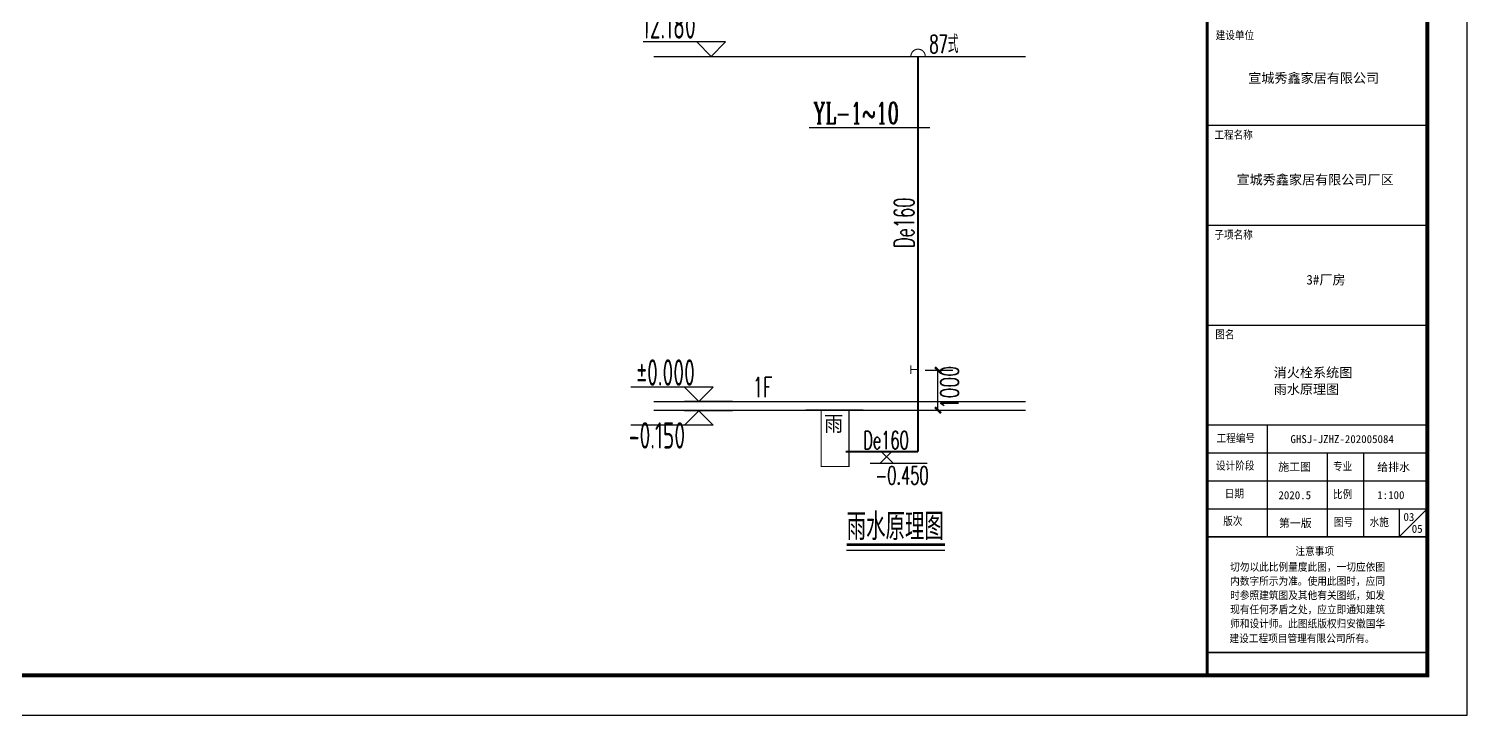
# Model space of a CAD drawing. Extents: x -427546 to -314919, y 698702 to 968782.
# Drawn here: x -389204 to -353246, y 839685 to 856864 of the extents above; entities that cross this region are included whole.
import ezdxf
from ezdxf.enums import TextEntityAlignment as Align

# ---------------------------------------------------------------- set-up
doc = ezdxf.new("R2010")
doc.units = 0
doc.header["$LTSCALE"] = 1000
doc.header["$MEASUREMENT"] = 0
doc.linetypes.add('PHANTOM2', pattern=[1.25, 0.625, -0.125, 0.125, -0.125, 0.125, -0.125])
doc.layers.get('0').update_dxf_attribs({"linetype": 'CONTINUOUS'})
doc.layers.get('DEFPOINTS').update_dxf_attribs({"linetype": 'CONTINUOUS'})
for name, color, linetype in [('0-给水标注', 7, 'CONTINUOUS'), ('1', 1, 'CONTINUOUS'), ('DIM_ELEV', 3, 'CONTINUOUS'), ('DIM_雨水', 3, 'CONTINUOUS'), ('EQUIP_污水', 7, 'CONTINUOUS'), ('GPSCOMMON', 7, 'CONTINUOUS'), ('PIPE-雨水', 4, 'PHANTOM2'), ('PP-PM-TK', 7, 'CONTINUOUS'), ('PUB_TEXT', 7, 'CONTINUOUS'), ('PUB_TITLE', 4, 'CONTINUOUS'), ('TWT_DIM', 3, 'CONTINUOUS'), ('TWT_TEXT', 7, 'CONTINUOUS'), ('TWT_TITLE', 7, 'CONTINUOUS'), ('VPIPE_DIM', 3, 'CONTINUOUS'), ('WIRE-照明', 1, 'CONTINUOUS')]:
    doc.layers.add(name, color=color, linetype=linetype)
doc.styles.add('-黑体', font='simhei.ttf', dxfattribs={"width": 0.8})
doc.styles.add('_TCH_DIM', font='SIMPLEX', dxfattribs={"bigfont": 'GBCBIG'})
doc.styles.add('_TWT_SERIAL', font='COMPLEX', dxfattribs={"width": 0.8, "height": 3.5, "bigfont": 'HZTXT'})
doc.styles.add('DIM_FONT', font='SIMPLEX.shx', dxfattribs={"width": 0.7})
doc.styles.add('HZHT', font='simhei.ttf')
doc.styles.add('STY53', font='COMPLEX', dxfattribs={"width": 0.6, "bigfont": 'HZTXT'})
doc.styles.add('TQ', font='txt.shx', dxfattribs={"width": 0.8, "bigfont": 'hztxt.shx'})
doc.styles.add('WW', font='gbenor.shx', dxfattribs={"width": 0.75, "bigfont": 'gbcbig.shx'})
doc.dimstyles.new('DIMN150', dxfattribs={"dimscale": 1.5, "dimtxt": 300, "dimasz": 100, "dimexe": 250, "dimexo": 300, "dimgap": 150, "dimtad": 1, "dimdec": 0, "dimzin": 0, "dimtxsty": 'DIM_FONT', "dimblk": 'ARCHTICK', "dimcen": 0.09, "dimclrt": 7, "dimazin": 3, "dimtfac": 1, "dimtdec": 0, "dimtix": 1, "dimtmove": 0, "dimatfit": 3, "dimtolj": 1, "dimtzin": 0})

# ---------------------------------------------------------------- blocks, each defined once
blk = doc.blocks.new('_ARCHTICK')
at = {"color": 0, "linetype": 'BYBLOCK', "const_width": 0.4}
blk.add_lwpolyline([(-0.5, -0.5), (0.5, 0.5)], dxfattribs=at)
blk = doc.blocks.new('*D30')
at = {"layer": 'DEFPOINTS', "color": 0}
for p in [(-367246, 848318), (-366476, 848318), (-367246, 847318)]:
    blk.add_point(p, dxfattribs=at)
at = {"layer": 'TWT_DIM', "color": 0}
for p, q in [((-366796, 848318), (-366101, 848318)), ((-366476, 847318), (-366476, 848318)), ((-366796, 847318), (-366101, 847318))]:
    blk.add_line(p, q, dxfattribs=at)
at = {"layer": 'TWT_DIM', "color": 0, "xscale": 150, "yscale": 150, "zscale": 150}
for p, rotation in [((-366476, 848318), 90), ((-366476, 847318), 270)]:
    blk.add_blockref('_ARCHTICK', p, dxfattribs=dict(at, rotation=rotation))
at = {"layer": 'TWT_DIM', "color": 7, "insert": (-366184, 847884), "char_height": 450, "attachment_point": 5, "rotation": 90, "style": 'DIM_FONT'}
blk.add_mtext('\\A1;1000', dxfattribs=at)
blk = doc.blocks.new('$ATTACHMENT$00000217')
blk.add_line((-150, 0), (150, 0))
at = {"const_width": 15}
blk.add_lwpolyline([(-99, 0, -1), (101, 0)], format="xyb", dxfattribs=at)
blk = doc.blocks.new('$ATTACHMENT$00000073')
at = {"const_width": 20}
for points in [[(0, 0), (150, 0)], [(150, 90), (150, -90)]]:
    blk.add_lwpolyline(points, dxfattribs=at)

msp = doc.modelspace()

# ---------------------------------------------------------------- linework, layer by layer
at = {"layer": '0-给水标注', "color": 134}
for p, q in [((-367536.5, 846278.6), (-368173.4, 846278.6)), ((-367636.6, 846278.6), (-367924.6, 845990.6)), ((-367885.4, 846278.6), (-367597.4, 845990.6)), ((-368173.4, 845990.6), (-366747.1, 845990.6))]:
    msp.add_line(p, q, dxfattribs=at)
at = {"layer": '1'}
for p, q in [((-359745.8, 854449), (-354245.8, 854449)), ((-359745.8, 851949), (-354245.8, 851949)), ((-359745.8, 849449), (-354245.8, 849449))]:
    msp.add_line(p, q, dxfattribs=at)
at = {"layer": '1', "color": 4}
for p, q in [((-359745.8, 846949), (-354245.8, 846949)), ((-358246.2, 846949), (-358246.2, 844149)), ((-359745.8, 846249), (-354245.8, 846249)), ((-356745.8, 846249), (-356745.8, 844149)), ((-355841.4, 846249), (-355841.4, 844149)), ((-359745.8, 845549), (-354245.8, 845549)), ((-359745.8, 844849), (-354245.8, 844849)), ((-354245.8, 844849), (-354945.8, 844149)), ((-354945.8, 844849), (-354945.8, 844149))]:
    msp.add_line(p, q, dxfattribs=at)
at = {"layer": '1', "color": 4, "const_width": 40}
msp.add_lwpolyline([(-359745.8, 844149), (-354245.8, 844149)], dxfattribs=at)
at = {"layer": 'DIM_ELEV'}
for p, q in [((-371784.7, 856532.9, 0), (-373842.1, 856532.9, 0)), ((-372144.7, 856172.9, 0), (-372504.7, 856532.9, 0)), ((-372144.7, 856172.9, 0), (-371784.7, 856532.9, 0)), ((-373582.5, 856172.9, 0), (-364284, 856172.9, 0)), ((-372096.2, 847894.1, 0), (-374153.6, 847894.1, 0)), ((-372456.2, 847534.1, 0), (-372816.2, 847894.1, 0)), ((-372456.2, 847534.1, 0), (-372096.2, 847894.1, 0)), ((-373582.5, 847534.1, 0), (-364284, 847534.1, 0)), ((-373574.7, 847318.1, 0), (-364284, 847318.1, 0)), ((-371616.2, 847534.1, 0), (-372816.2, 847534.1, 0)), ((-372456.2, 847300.5, 0), (-372816.2, 846940.5, 0)), ((-371616.2, 847300.5, 0), (-372816.2, 847300.5, 0)), ((-372456.2, 847300.5, 0), (-372096.2, 846940.5, 0)), ((-372096.2, 846940.5, 0), (-374153.6, 846940.5, 0))]:
    msp.add_line(p, q, dxfattribs=at)
at = {"layer": 'DIM_ELEV', "color": 8, "const_width": 70}
msp.add_lwpolyline([(-368759.3, 843955.3), (-366303.3, 843955.3)], dxfattribs=at)
at = {"layer": 'DIM_ELEV', "color": 8}
msp.add_lwpolyline([(-368759.3, 843815.3), (-366303.3, 843815.3)], dxfattribs=at)
at = {"layer": 'DIM_雨水', "color": 3}
for p, q in [((-367301.6, 854385.2, 0), (-369699.9, 854385.2, 0)), ((-366677.5, 854385.2, 0), (-367301.6, 854385.2, 0))]:
    msp.add_line(p, q, dxfattribs=at)
at = {"layer": 'PIPE-雨水', "linetype": 'PHANTOM2', "ltscale": 2, "const_width": 52.5}
for points in [[(-366975.7, 856172.9), (-366975.7, 848334.1)], [(-366975.7, 848334.1), (-366975.6, 846278.6)], [(-368782.2, 846278.6), (-366975.7, 846278.6)]]:
    msp.add_lwpolyline(points, dxfattribs=at)
at = {"layer": 'PP-PM-TK', "color": 4}
for points, const_width in [([(-359745.8, 880685), (-359745.8, 840685)], 70), ([(-359745.8, 841256.7), (-354245.8, 841256.7)], 40)]:
    msp.add_lwpolyline(points, dxfattribs=dict(at, const_width=const_width))
at = {"layer": 'TWT_TITLE'}
msp.add_lwpolyline([(-427545.8, 839685), (-353245.8, 839685), (-353245.8, 881685), (-427545.8, 881685)], close=True, dxfattribs=at)
at = {"layer": 'TWT_TITLE', "const_width": 100}
msp.add_lwpolyline([(-425045.8, 840685), (-354245.8, 840685), (-354245.8, 880685), (-425045.8, 880685)], close=True, dxfattribs=at)
at = {"layer": 'VPIPE_DIM', "color": 2, "ltscale": 0.001, "const_width": 25.9}
for points in [[(-369784.1, 847328.5), (-368344.8, 847328.5)], [(-369399.1, 847328.5), (-369399.1, 845913.4), (-368700, 845913.4), (-368700, 847328.5)]]:
    msp.add_lwpolyline(points, dxfattribs=at)

# ---------------------------------------------------------------- block references
at = {"layer": 'EQUIP_污水', "xscale": 1.8, "yscale": 1.8, "zscale": 1.8}
msp.add_blockref('$ATTACHMENT$00000217', (-366975.7, 856172.9), dxfattribs=at)
at = {"layer": 'EQUIP_污水', "xscale": 1.2, "yscale": 1.2, "zscale": 1.2, "rotation": 180}
msp.add_blockref('$ATTACHMENT$00000073', (-366975.7, 848334.1), dxfattribs=at)

# ---------------------------------------------------------------- texts
at = {"layer": 'GPSCOMMON', "style": 'HZHT', "width": 0.9}
msp.add_text('雨', height=388.8, dxfattribs=at).set_placement((-369322.3, 846790.1, -1164.6))
at = {"layer": 'PUB_TEXT', "color": 2, "style": 'TQ'}
for s, height, p in [('建设单位', 200, (-359533, 856581.7)), ('工程名称', 200, (-359566.5, 854090.7)), ('子项名称', 200, (-359566.5, 851590)), ('图名', 200, (-359542.5, 849097.1)), ('工程编号', 200, (-359511.8, 846498.5)), ('设计阶段', 200, (-359525.4, 845812.2)), ('专业', 200, (-356600.9, 845795.4)), ('日期', 200, (-359307, 845112.2)), ('比例', 200, (-356600.9, 845095.4)), ('版次', 200, (-359346.4, 844425.7)), ('图号', 200, (-356578.5, 844402.9)), ('水施', 200, (-355682.8, 844402)), ('注意事项', 193.6, (-357542.2, 843676.5)), ('切勿以此比例量度此图，一切应依图', 193.6, (-359172.5, 843280.8)), ('内数字所示为准。使用此图时，应同', 193.6, (-359172.5, 842926.9)), ('时参照建筑图及其他有关图纸，如发', 193.6, (-359172.5, 842572)), ('现有任何矛盾之处，应立即通知建筑', 193.6, (-359172.5, 842217)), ('师和设计师。此图纸版权归安徽国华', 193.6, (-359172.5, 841862.1)), ('建设工程项目管理有限公司所有。', 193.6, (-359190.6, 841492.9))]:
    msp.add_text(s, height=height, dxfattribs=at).set_placement(p)
at = {"layer": 'PUB_TITLE', "color": 255, "style": '-黑体'}
for s, height, p in [('宣城秀鑫家居有限公司', 240, (-358719.5, 855510.8)), ('宣城秀鑫家居有限公司厂区', 240, (-359012.9, 852967.2)), ('3#厂房', 240, (-357268.1, 850463.7)), ('GHSJ-JZHZ-202005084', 200, (-357664.7, 846495.3)), ('施工图', 200, (-357969, 845802.3)), ('给排水', 200, (-355495.3, 845793.4)), ('2020.5', 200, (-357965.3, 845091.4)), ('1:100', 200, (-355495.3, 845093.4)), ('03', 200, (-354840.1, 844546.5)), ('第一版', 200, (-357952.4, 844394)), ('05', 200, (-354632.9, 844249.9))]:
    msp.add_text(s, height=height, dxfattribs=at).set_placement(p)
at = {"layer": 'PUB_TITLE', "color": 6, "style": '-黑体'}
for s, p in [('消火栓系统图', (-358083.4, 848140.2)), ('雨水原理图', (-358083.4, 847723.6))]:
    msp.add_text(s, height=240, dxfattribs=at).set_placement(p)
at = {"layer": 'TWT_TEXT', "style": 'WW', "width": 0.7}
for s, p in [('12.180', (-373878.1, 856616.9, 0)), ('%%P0.000', (-374016.3, 847933.7, 0)), ('-0.150', (-374204.3, 846359.2, 0))]:
    msp.add_text(s, height=660, rotation=359.90299, dxfattribs=at).set_placement(p)
at = {"layer": 'TWT_TEXT', "color": 3, "style": '_TWT_SERIAL', "width": 0.64}
msp.add_text('YL-1~10', height=525, dxfattribs=at).set_placement((-369594.9, 854490.2, 0))
at = {"layer": 'TWT_TEXT', "color": 8, "style": '_TCH_DIM'}
msp.add_text('雨水原理图', height=675.18, dxfattribs=at).set_placement((-368759.3, 844067.2))
at = {"layer": 'WIRE-照明', "color": 3, "linetype": 'CONTINUOUS', "style": 'STY53', "width": 0.6}
for s, height, p in [('87式', 447.9, (-366691.4, 856256.9, 0)), ('1F', 497.66, (-371102.7, 847646.3, 0)), ('De160', 447.9, (-368344.7, 846344.1, 0)), ('-0.450', 447.9, (-368044.2, 845463.1, 0))]:
    msp.add_text(s, height=height, dxfattribs=at).set_placement(p)
msp.add_text('De160', height=497.66, rotation=90, dxfattribs=at).set_placement((-367321.7, 852007.6), align=Align.MIDDLE)

# ---------------------------------------------------------------- dimensions: what is measured, and where the dimension line sits
at = {"layer": 'TWT_DIM'}
dim = msp.add_linear_dim(base=(-366476.5, 848318.1), p1=(-367245.6, 847318.1), p2=(-367245.6, 848318.1), angle=90, dimstyle='DIMN150', dxfattribs=at)
dim.commit()
dim.dimension.update_dxf_attribs({"geometry": '*D30', "text_midpoint": (-366184.5, 847883.5), "dimtype": 129})

doc.saveas('drawing.dxf')
